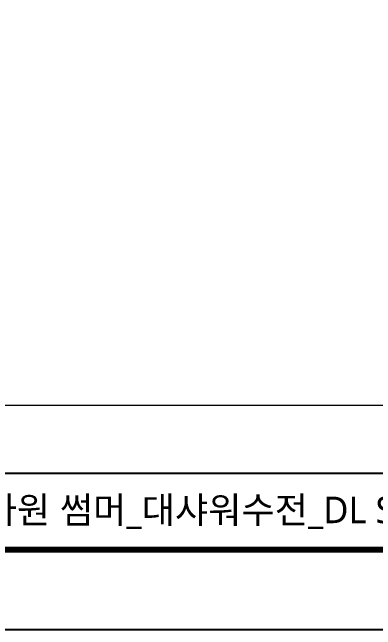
# Model space of a CAD drawing. Extents: x 0 to 3160, y 0 to 2315.
# Drawn here: x 1207 to 1656, y 0 to 764 of the extents above; entities that cross this region are included whole.
import ezdxf

# ---------------------------------------------------------------- set-up
doc = ezdxf.new("R2010")
doc.units = 0
doc.header["$LTSCALE"] = 10
doc.header["$MEASUREMENT"] = 0
doc.layers.get('0').update_dxf_attribs({"linetype": 'CONTINUOUS'})
doc.layers.add('치수선', color=7, linetype='CONTINUOUS', lineweight=20)
doc.styles.add('Daelim Dimension', font='')
doc.styles.get('Daelim Dimension').set_extended_font_data('NanumGothic')

msp = doc.modelspace()

# ---------------------------------------------------------------- linework, layer by layer
at = {"color": 5}
msp.add_line((50.81, 193.97), (2594.86, 193.97), dxfattribs=at)
at = {"ltscale": 0.5}
msp.add_lwpolyline([(0, 0), (3159.52, 0), (3159.52, 2315.04), (0, 2315.04)], close=True, dxfattribs=at)
at = {"color": 5, "linetype": 'ByBlock', "lineweight": 200, "const_width": 7.28}
msp.add_lwpolyline([(50.81, 99.13), (3108.41, 99.13), (3108.41, 2261.29), (50.81, 2261.29)], close=True, dxfattribs=at)
at = {"layer": '치수선'}
msp.add_line((1882.2, 277.42), (643.08, 277.42), dxfattribs=at)

# ---------------------------------------------------------------- texts
at = {"color": 2, "insert": (618.03, 164.63), "char_height": 32.79216, "width": 1570.8308, "attachment_point": 1, "style": 'Daelim Dimension'}
msp.add_mtext('{\\fPretendard Variable SemiBold|b0|i0|c129|p2;대림바스(주)} {\\fGulim|b0|i0|c129|p50;자동온도조절식}_{\\fGulim|b0|i0|c129|p50;타원 썸머}_{\\fGulim|b0|i0|c129|p50;대샤워수전}_DL S3220', dxfattribs=at)

doc.saveas('drawing.dxf')
